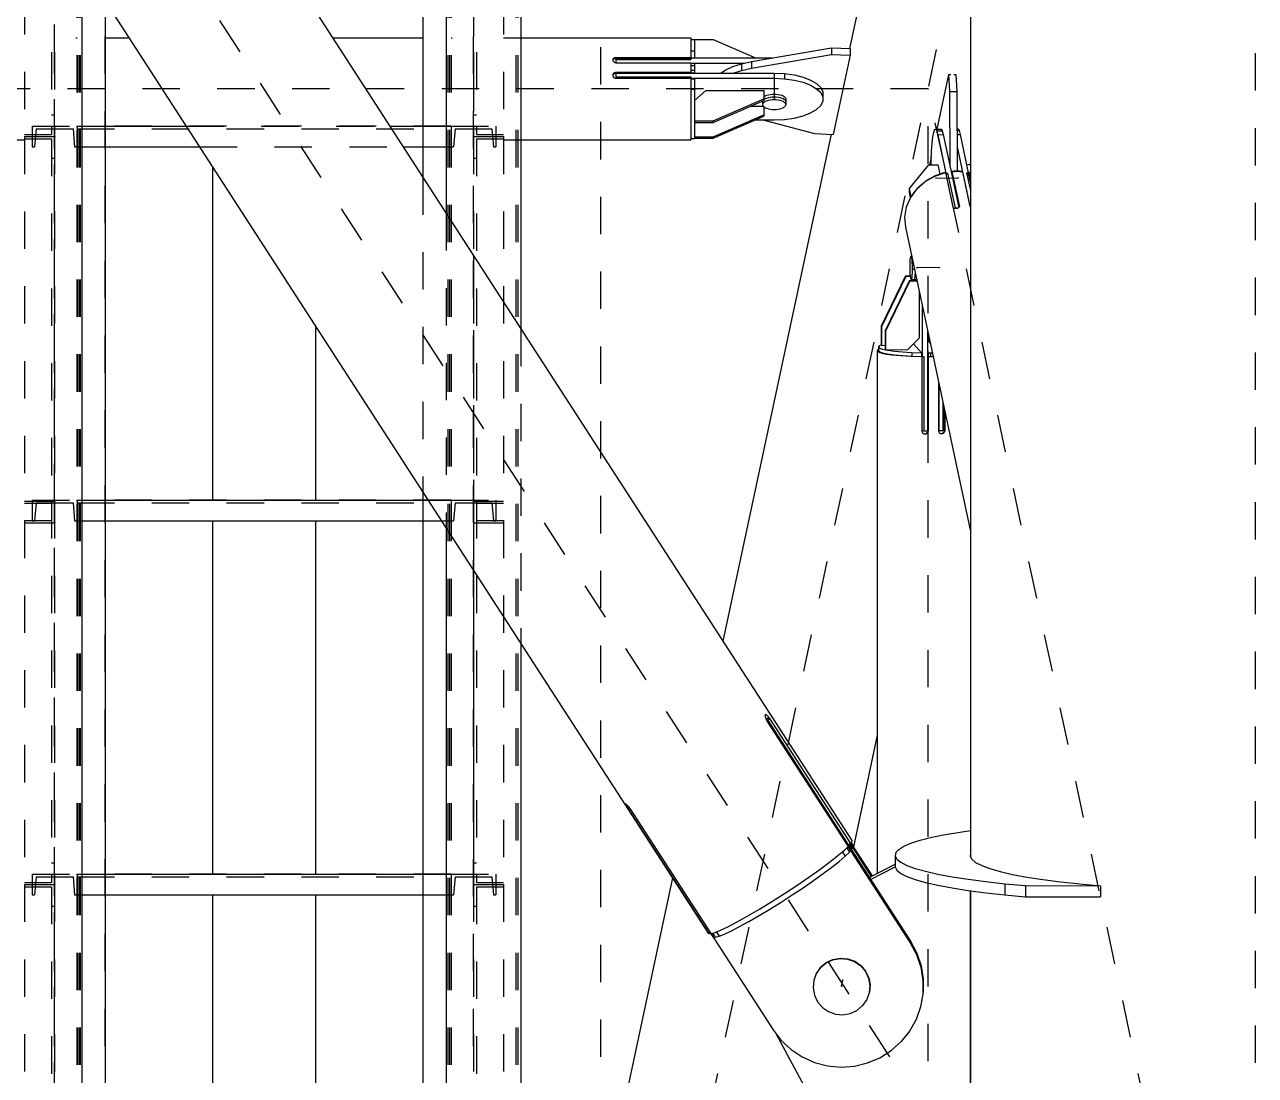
# Model space of a CAD drawing. Header units: millimetres. Extents: x 149919 to 150445, y 136651 to 136866.
# Drawn here: x 150372.823 to 150376.113, y 136719.038 to 136721.847 of the extents above; entities that cross this region are included whole.
import ezdxf

# ---------------------------------------------------------------- set-up
doc = ezdxf.new("R2010")
doc.units = ezdxf.units.MM
doc.header["$LTSCALE"] = 0.25
for name, pattern in [('CENTER', [50.8, 31.75, -6.35, 6.35, -6.35]), ('XKITLINE00', [0]), ('XKITLINE02', [4, 2, -2]), ('XKITLINE03', [6, 3, -1, 1, -1])]:
    doc.linetypes.add(name, pattern=pattern)

# ---------------------------------------------------------------- blocks, each defined once
blk = doc.blocks.new('çatıı')
at = {"color": 8, "linetype": 'CENTER'}
for p, q in [((23255, 6431.43), (23255, 8100.54)), ((23430, 6720.27), (22900, 7540.27)), ((23255, 6720.27), (23430, 7540.27)), ((23430, 5629.8), (23430, 7286.23)), ((23301.38, 7132.99), (23301.38, 7127.56)), ((23342.5, 7130.27), (22987.5, 7130.27)), ((23342.5, 6310.27), (23342.5, 7130.27)), ((23430, 6720.27), (23342.5, 7130.27)), ((23344.59, 7106.42), (23350.56, 7106.5)), ((23345.48, 7082.5), (23339.51, 7082.43)), ((23319.39, 6890.33), (23319.7, 6891.98))]:
    blk.add_line(p, q, dxfattribs=at)
at = {"color": 1, "linetype": 'XKITLINE03'}
for p, q in [((23109.01, 6234.33), (23109.01, 7919.31)), ((23122.51, 6234.33), (23122.51, 7919.31)), ((23214.99, 7919.31), (23214.99, 6234.33)), ((23220.98, 6234.33), (23220.99, 7919.31)), ((23109.01, 7117.52), (23109.01, 7214.26)), ((23220.99, 7214.26), (23220.99, 7117.52)), ((23214.99, 7120.27), (23115.01, 7120.27)), ((23115.01, 7120.27), (23115.01, 7120.27)), ((23214.99, 7120.27), (23214.99, 7120.27)), ((23109.01, 7020.07), (23109.01, 7117.52)), ((23220.99, 7117.52), (23220.99, 7020.07)), ((23214.99, 7020.27), (23115.01, 7020.27)), ((23115.01, 7020.27), (23115.01, 7020.27)), ((23214.99, 7020.27), (23214.99, 7020.27)), ((23109.01, 6917.52), (23109.01, 7014.26)), ((23220.99, 7014.26), (23220.99, 6917.52)), ((23214.99, 6920.27), (23115.01, 6920.27)), ((23115.01, 6920.27), (23115.01, 6920.27)), ((23214.99, 6920.27), (23214.99, 6920.27)), ((23109.01, 6820.07), (23109.01, 6917.52)), ((23220.99, 6917.52), (23220.99, 6820.07))]:
    blk.add_line(p, q, dxfattribs=at)
at = {"color": 116, "linetype": 'XKITLINE02', "true_color": 0x136734}
for p, q in [((23114.92, 7919.31), (23114.93, 6234.33)), ((23115.01, 7919.31), (23115.01, 6234.33)), ((23115.46, 7919.31), (23115.46, 6234.33)), ((23115.86, 7919.31), (23115.86, 6234.33)), ((23116.31, 7919.31), (23116.31, 6234.33)), ((23122.51, 7919.31), (23122.51, 6234.33)), ((23214.14, 7919.31), (23214.14, 6234.33)), ((23214.54, 7919.31), (23214.53, 6234.33)), ((23214.99, 7919.31), (23214.99, 6234.33)), ((23215.07, 7919.31), (23215.06, 6234.33)), ((23232.3, 7919.31), (23232.3, 6234.33)), ((23232.84, 7919.31), (23232.83, 6234.33)), ((23108.21, 7220.09), (23108.21, 7118.11)), ((23109.01, 7220.09), (23109.01, 7117.52)), ((23220.99, 7220.09), (23220.99, 7117.52)), ((23221.79, 7220.09), (23221.79, 7118.11)), ((23101.01, 7214.84), (23101.01, 7117.52)), ((23228.99, 7214.84), (23228.99, 7117.52)), ((23108.21, 7123.35), (23109.01, 7123.35)), ((23220.99, 7123.35), (23221.79, 7123.35)), ((23103.01, 7120.27), (23103.01, 7114.77)), ((23103.01, 7120.27), (23115.01, 7120.27)), ((23103.01, 7120.27), (23103.01, 7114.77)), ((23104.07, 7119.57), (23103.69, 7114.77)), ((23104.07, 7119.57), (23103.69, 7114.77)), ((23104.07, 7119.57), (23113.94, 7119.57)), ((23113.94, 7119.57), (23114.33, 7114.77)), ((23113.94, 7119.57), (23114.33, 7114.77)), ((23115.01, 7120.27), (23115.01, 7114.77)), ((23115.01, 7120.27), (23122.51, 7120.27)), ((23115.01, 7120.27), (23115.01, 7114.77)), ((23115.01, 7120.27), (23115.01, 7114.77)), ((23115.01, 7119.57), (23214.99, 7119.57)), ((23144.25, 7120.27), (23198.67, 7120.27)), ((23207.49, 7120.27), (23214.99, 7120.27)), ((23214.99, 7120.27), (23214.99, 7114.77)), ((23214.99, 7120.27), (23214.99, 7114.77)), ((23214.99, 7120.27), (23226.99, 7120.27)), ((23214.99, 7120.27), (23214.99, 7114.77)), ((23216.05, 7119.57), (23215.67, 7114.77)), ((23216.05, 7119.57), (23215.67, 7114.77)), ((23216.05, 7119.57), (23225.92, 7119.57)), ((23220.99, 7120.27), (23220.99, 7117.52)), ((23225.92, 7119.57), (23226.31, 7114.77)), ((23225.92, 7119.57), (23226.31, 7114.77)), ((23226.99, 7120.27), (23226.99, 7114.77)), ((23226.99, 7120.27), (23226.99, 7114.77)), ((23101.01, 7118.11), (23108.21, 7118.11)), ((23101.01, 7117.52), (23101.01, 7019.49)), ((23101.01, 7117.52), (23109.01, 7117.52)), ((23101.01, 7117.52), (23109.01, 7117.52)), ((23101.01, 7116.94), (23108.21, 7116.94)), ((23108.21, 7116.94), (23108.21, 7014.27)), ((23109.01, 7117.52), (23109.01, 7014.27)), ((23220.99, 7117.52), (23220.99, 7014.27)), ((23220.99, 7117.52), (23228.99, 7117.52)), ((23220.99, 7117.52), (23228.99, 7117.52)), ((23221.79, 7118.11), (23228.99, 7118.11)), ((23221.79, 7116.94), (23221.79, 7014.27)), ((23221.79, 7116.94), (23228.99, 7116.94)), ((23228.99, 7117.52), (23228.99, 7019.49)), ((23103.01, 7114.77), (23103.69, 7114.77)), ((23114.33, 7114.77), (23115.01, 7114.77)), ((23115.01, 7114.77), (23122.51, 7114.77)), ((23147.81, 7114.77), (23202.22, 7114.77)), ((23207.49, 7114.77), (23214.99, 7114.77)), ((23214.99, 7114.77), (23215.67, 7114.77)), ((23226.31, 7114.77), (23226.99, 7114.77)), ((23108.21, 7111.72), (23109.01, 7111.72)), ((23220.99, 7111.72), (23221.79, 7111.72)), ((23207.49, 7106.63), (23207.49, 7022.44)), ((23213.68, 7097.04), (23213.68, 7012.85)), ((23220.99, 7085.74), (23220.99, 7020.07)), ((23233.68, 7066.1), (23233.68, 6981.91)), ((23101.01, 7020.07), (23109.01, 7020.07)), ((23101.01, 7019.49), (23108.21, 7019.49)), ((23103.01, 7020.27), (23103.01, 7014.77)), ((23103.01, 7020.27), (23115.01, 7020.27)), ((23103.01, 7020.27), (23103.01, 7014.77)), ((23104.07, 7019.57), (23103.69, 7014.77)), ((23104.07, 7019.57), (23103.69, 7014.77)), ((23104.07, 7019.57), (23113.94, 7019.57)), ((23108.21, 7020.09), (23108.21, 6918.11)), ((23108.21, 7020.09), (23109.01, 7020.09)), ((23109.01, 7020.09), (23109.01, 6917.52)), ((23113.94, 7019.57), (23114.33, 7014.77)), ((23113.94, 7019.57), (23114.33, 7014.77)), ((23115.01, 7020.27), (23115.01, 7014.77)), ((23115.01, 7020.27), (23122.51, 7020.27)), ((23115.01, 7020.27), (23115.01, 7014.77)), ((23115.01, 7020.27), (23115.01, 7014.77)), ((23115.01, 7019.57), (23214.99, 7019.57)), ((23207.49, 7020.27), (23214.99, 7020.27)), ((23214.99, 7020.27), (23214.99, 7014.77)), ((23214.99, 7020.27), (23214.99, 7014.77)), ((23214.99, 7020.27), (23226.99, 7020.27)), ((23214.99, 7020.27), (23214.99, 7014.77)), ((23216.05, 7019.57), (23215.67, 7014.77)), ((23216.05, 7019.57), (23215.67, 7014.77)), ((23216.05, 7019.57), (23225.92, 7019.57)), ((23220.99, 7020.09), (23220.99, 6917.52)), ((23220.99, 7020.09), (23221.79, 7020.09)), ((23220.99, 7020.07), (23228.99, 7020.07)), ((23221.79, 7020.09), (23221.79, 6918.11)), ((23221.79, 7019.49), (23228.99, 7019.49)), ((23225.92, 7019.57), (23226.31, 7014.77)), ((23225.92, 7019.57), (23226.31, 7014.77)), ((23226.99, 7020.27), (23226.99, 7014.77)), ((23226.99, 7020.27), (23226.99, 7014.77)), ((23101.01, 7014.84), (23101.01, 6917.52)), ((23101.01, 7014.84), (23108.21, 7014.84)), ((23101.01, 7014.26), (23109.01, 7014.26)), ((23103.01, 7014.77), (23103.69, 7014.77)), ((23108.21, 7014.27), (23109.01, 7014.27)), ((23114.33, 7014.77), (23115.01, 7014.77)), ((23115.01, 7014.77), (23122.51, 7014.77)), ((23207.49, 7014.77), (23214.99, 7014.77)), ((23214.99, 7014.77), (23215.67, 7014.77)), ((23220.99, 7014.27), (23221.79, 7014.27)), ((23220.99, 7014.26), (23228.99, 7014.26)), ((23221.79, 7014.84), (23228.99, 7014.84)), ((23226.31, 7014.77), (23226.99, 7014.77)), ((23228.99, 7014.84), (23228.99, 6917.52)), ((23220.99, 7007.22), (23220.99, 6917.52)), ((23108.21, 6923.35), (23109.01, 6923.35)), ((23220.99, 6923.35), (23221.79, 6923.35)), ((23103.01, 6920.27), (23103.01, 6914.77)), ((23103.01, 6920.27), (23115.01, 6920.27)), ((23103.01, 6920.27), (23103.01, 6914.77)), ((23104.07, 6919.57), (23103.69, 6914.77)), ((23104.07, 6919.57), (23103.69, 6914.77)), ((23104.07, 6919.57), (23113.94, 6919.57)), ((23113.94, 6919.57), (23114.33, 6914.77)), ((23113.94, 6919.57), (23114.33, 6914.77)), ((23115.01, 6920.27), (23115.01, 6914.77)), ((23115.01, 6920.27), (23122.51, 6920.27)), ((23115.01, 6920.27), (23115.01, 6914.77)), ((23115.01, 6920.27), (23115.01, 6914.77)), ((23115.01, 6919.57), (23214.99, 6919.57)), ((23207.49, 6920.27), (23214.99, 6920.27)), ((23214.99, 6920.27), (23214.99, 6914.77)), ((23214.99, 6920.27), (23214.99, 6914.77)), ((23214.99, 6920.27), (23226.99, 6920.27)), ((23214.99, 6920.27), (23214.99, 6914.77)), ((23216.05, 6919.57), (23215.67, 6914.77)), ((23216.05, 6919.57), (23215.67, 6914.77)), ((23216.05, 6919.57), (23225.92, 6919.57)), ((23225.92, 6919.57), (23226.31, 6914.77)), ((23225.92, 6919.57), (23226.31, 6914.77)), ((23226.99, 6920.27), (23226.99, 6914.77)), ((23226.99, 6920.27), (23226.99, 6914.77)), ((23101.01, 6918.11), (23108.21, 6918.11)), ((23101.01, 6917.52), (23109.01, 6917.52)), ((23101.01, 6917.52), (23101.01, 6819.49)), ((23101.01, 6917.52), (23109.01, 6917.52)), ((23101.01, 6916.94), (23108.21, 6916.94)), ((23108.21, 6916.94), (23108.21, 6814.27)), ((23109.01, 6917.52), (23109.01, 6814.27)), ((23220.99, 6917.52), (23228.99, 6917.52)), ((23220.99, 6917.52), (23220.99, 6814.27)), ((23220.99, 6917.52), (23228.99, 6917.52)), ((23221.79, 6918.11), (23228.99, 6918.11)), ((23221.79, 6916.94), (23221.79, 6814.27)), ((23221.79, 6916.94), (23228.99, 6916.94)), ((23228.99, 6917.52), (23228.99, 6819.49)), ((23103.01, 6914.77), (23103.69, 6914.77)), ((23114.33, 6914.77), (23115.01, 6914.77)), ((23115.01, 6914.77), (23122.51, 6914.77)), ((23207.49, 6914.77), (23214.99, 6914.77)), ((23214.99, 6914.77), (23215.67, 6914.77)), ((23226.31, 6914.77), (23226.99, 6914.77)), ((23108.21, 6911.72), (23109.01, 6911.72)), ((23220.99, 6911.72), (23221.79, 6911.72))]:
    blk.add_line(p, q, dxfattribs=at)
at = {"color": 8, "linetype": 'XKITLINE00'}
for p, q in [((23046.07, 7356.37), (23322.09, 6929.32)), ((23007.69, 7331.55), (23283.71, 6904.5)), ((23353.8, 7286.23), (23353.8, 6925.02)), ((23328.06, 7171.83), (23321.5, 7141.08)), ((23114.72, 7143.92), (23115.01, 7143.92)), ((23122.51, 7143.92), (23128.97, 7143.92)), ((23183.38, 7143.92), (23207.49, 7143.92)), ((23214.99, 7143.92), (23215.27, 7143.92)), ((23228.99, 7143.92), (23279.08, 7143.92)), ((23279.08, 7143.92), (23279.08, 7138.55)), ((23279.08, 7143.49), (23280.08, 7143.49)), ((23280.08, 7143.49), (23280.08, 7141.99)), ((23280.08, 7143.47), (23285.08, 7143.47)), ((23285.08, 7143.47), (23296.37, 7138.55)), ((23279.08, 7140.49), (23280.08, 7140.49)), ((23280.08, 7141.99), (23280.08, 7138.55)), ((23295.28, 7137.6), (23316.68, 7141.26)), ((23295.28, 7135.79), (23316.68, 7139.45)), ((23316.68, 7141.26), (23321.66, 7141.07)), ((23316.68, 7141.26), (23316.68, 7139.45)), ((23316.68, 7139.45), (23321.66, 7139.26)), ((23321.66, 7139.26), (23317.15, 7118.12)), ((23321.66, 7141.07), (23321.66, 7139.26)), ((23258.27, 7138.22), (23258.23, 7138)), ((23258.23, 7138), (23258.27, 7137.77)), ((23258.27, 7137.97), (23258.25, 7137.87)), ((23258.39, 7138.43), (23258.27, 7138.22)), ((23258.39, 7138.17), (23258.27, 7137.97)), ((23258.27, 7137.77), (23258.39, 7137.57)), ((23258.39, 7138.43), (23258.58, 7138.59)), ((23258.39, 7138.17), (23258.54, 7138.3)), ((23258.39, 7137.57), (23258.58, 7137.41)), ((23258.54, 7138.3), (23258.58, 7138.33)), ((23258.58, 7138.59), (23258.81, 7138.67)), ((23258.58, 7138.33), (23258.81, 7138.42)), ((23258.58, 7137.41), (23258.81, 7137.31)), ((23258.81, 7138.67), (23259.08, 7138.72)), ((23258.81, 7138.42), (23259.08, 7138.45)), ((23258.81, 7137.31), (23259.08, 7137.27)), ((23259.08, 7138.72), (23279.08, 7138.72)), ((23259.08, 7138.72), (23259.08, 7138.45)), ((23259.08, 7138.45), (23279.08, 7138.45)), ((23259.08, 7138.44), (23279.08, 7138.44)), ((23259.08, 7138.44), (23259.08, 7137.27)), ((23259.08, 7138.14), (23279.08, 7138.14)), ((23259.08, 7137.27), (23279.08, 7137.27)), ((23279.08, 7138.55), (23300.86, 7138.55)), ((23279.08, 7138.55), (23279.08, 7138.14)), ((23279.08, 7137.27), (23279.08, 7136.07)), ((23279.08, 7137.19), (23293.43, 7137.19)), ((23279.08, 7137.14), (23280.08, 7137.14)), ((23279.08, 7136.53), (23280.08, 7136.53)), ((23279.08, 7136.07), (23279.08, 7134.48)), ((23280.08, 7137.14), (23280.08, 7135.9)), ((23280.08, 7135.9), (23280.08, 7134.48)), ((23288.29, 7135.3), (23290.27, 7136.25)), ((23290.27, 7136.25), (23292.63, 7137.02)), ((23292.63, 7137.02), (23295.28, 7137.6)), ((23292.63, 7137.02), (23292.63, 7135.21)), ((23292.63, 7135.21), (23295.28, 7135.79)), ((23295.28, 7137.6), (23295.28, 7135.79)), ((23258.27, 7134.17), (23258.23, 7133.92)), ((23258.23, 7133.92), (23258.27, 7133.67)), ((23258.27, 7133.92), (23258.25, 7133.8)), ((23258.39, 7134.4), (23258.27, 7134.17)), ((23258.39, 7134.15), (23258.27, 7133.92)), ((23258.27, 7133.67), (23258.39, 7133.45)), ((23258.39, 7134.4), (23258.58, 7134.58)), ((23258.39, 7134.15), (23258.58, 7134.32)), ((23258.39, 7133.45), (23258.58, 7133.27)), ((23258.58, 7134.58), (23258.81, 7134.69)), ((23258.58, 7134.32), (23258.81, 7134.44)), ((23258.58, 7133.27), (23258.81, 7133.17)), ((23258.81, 7134.69), (23259.08, 7134.73)), ((23258.81, 7134.69), (23258.81, 7134.44)), ((23258.81, 7134.44), (23259.06, 7134.48)), ((23258.81, 7133.17), (23259.08, 7133.11)), ((23259.08, 7134.73), (23259.08, 7134.48)), ((23259.08, 7134.73), (23279.08, 7134.73)), ((23259.08, 7134.48), (23301.38, 7134.48)), ((23259.08, 7134.48), (23259.08, 7133.11)), ((23259.08, 7134.48), (23259.08, 7134.48)), ((23259.08, 7133.53), (23279.08, 7133.53)), ((23259.08, 7133.11), (23279.08, 7133.11)), ((23279.08, 7135.26), (23280.08, 7135.26)), ((23279.08, 7134.6), (23280.08, 7134.6)), ((23279.08, 7134.6), (23279.08, 7134.48)), ((23279.08, 7133.53), (23279.08, 7133.12)), ((23279.08, 7133.12), (23301.38, 7133.12)), ((23279.08, 7133.11), (23279.08, 7116.63)), ((23279.08, 7132.94), (23280.08, 7132.94)), ((23280.08, 7132.94), (23280.08, 7127.53)), ((23287.1, 7134.48), (23288.29, 7135.3)), ((23290.4, 7134.48), (23292.63, 7135.21)), ((23301.38, 7134.48), (23304.1, 7134.36)), ((23301.38, 7134.48), (23301.38, 7133.12)), ((23301.38, 7133.12), (23304.1, 7133)), ((23304.1, 7134.36), (23306.71, 7134)), ((23304.1, 7134.36), (23304.1, 7133)), ((23304.1, 7133), (23306.71, 7132.64)), ((23306.71, 7134), (23309.08, 7133.42)), ((23306.71, 7132.64), (23309.08, 7132.06)), ((23309.08, 7133.42), (23311.11, 7132.64)), ((23311.11, 7132.64), (23312.72, 7131.7)), ((23347.96, 7134.09), (23344.87, 7119.5)), ((23347.96, 7134.09), (23348.6, 7134.1)), ((23347.96, 7134.09), (23348.24, 7129.56)), ((23349.41, 7134.11), (23349.95, 7134.12)), ((23349.95, 7134.12), (23350.23, 7129.59)), ((23279.08, 7130.23), (23280.08, 7130.23)), ((23280.08, 7127.18), (23283.08, 7129.89)), ((23283.08, 7129.89), (23298.58, 7129.89)), ((23298.58, 7129.89), (23298.58, 7127.2)), ((23309.08, 7132.06), (23311.11, 7131.28)), ((23311.11, 7131.28), (23312.72, 7130.34)), ((23312.72, 7131.7), (23313.84, 7130.63)), ((23312.72, 7130.34), (23313.84, 7129.28)), ((23313.84, 7130.63), (23314.41, 7129.5)), ((23313.84, 7129.28), (23314.41, 7128.14)), ((23314.41, 7129.5), (23314.41, 7126.98)), ((23348.24, 7129.56), (23350.23, 7129.59)), ((23348.24, 7129.56), (23348.29, 7110.02)), ((23350.23, 7129.59), (23350.28, 7108.36)), ((23280.08, 7127.53), (23280.08, 7121.76)), ((23285.08, 7121.74), (23298.58, 7127.63)), ((23285.08, 7121.32), (23298.58, 7127.2)), ((23298.28, 7127.07), (23298.28, 7126.83)), ((23298.32, 7127.06), (23298.28, 7126.83)), ((23298.32, 7127.06), (23298.28, 7126.83)), ((23298.28, 7126.83), (23298.28, 7126.11)), ((23298.32, 7126.34), (23298.28, 7126.11)), ((23298.28, 7126.11), (23298.32, 7125.88)), ((23298.35, 7127.11), (23298.32, 7127.06)), ((23298.35, 7127.11), (23298.32, 7127.06)), ((23298.46, 7126.56), (23298.32, 7126.34)), ((23298.46, 7126.56), (23298.69, 7126.77)), ((23298.58, 7128.11), (23298.69, 7128.22)), ((23298.58, 7127.39), (23298.69, 7127.49)), ((23298.58, 7127.39), (23298.69, 7127.49)), ((23298.69, 7128.22), (23299, 7128.4)), ((23298.69, 7127.49), (23299, 7127.68)), ((23298.69, 7127.49), (23299, 7127.68)), ((23298.69, 7126.77), (23299, 7126.96)), ((23299, 7128.4), (23299.39, 7128.57)), ((23299, 7127.68), (23299.39, 7127.84)), ((23299, 7127.68), (23299.39, 7127.84)), ((23299, 7126.96), (23299.39, 7127.12)), ((23299.39, 7128.57), (23299.83, 7128.7)), ((23299.39, 7127.84), (23299.83, 7127.97)), ((23299.39, 7127.84), (23299.83, 7127.97)), ((23299.39, 7127.12), (23299.83, 7127.25)), ((23299.83, 7128.7), (23300.32, 7128.79)), ((23299.83, 7127.97), (23300.32, 7128.07)), ((23299.83, 7127.97), (23300.32, 7128.07)), ((23299.83, 7127.25), (23300.32, 7127.35)), ((23300.32, 7128.79), (23300.84, 7128.85)), ((23300.32, 7128.07), (23300.84, 7128.13)), ((23300.32, 7128.07), (23300.84, 7128.13)), ((23300.32, 7127.35), (23300.84, 7127.41)), ((23300.84, 7128.85), (23301.38, 7128.87)), ((23300.84, 7128.13), (23301.38, 7128.15)), ((23300.84, 7128.13), (23301.38, 7128.15)), ((23300.84, 7127.41), (23301.38, 7127.43)), ((23301.38, 7128.87), (23301.92, 7128.85)), ((23301.38, 7128.87), (23301.38, 7128.15)), ((23301.38, 7128.15), (23301.92, 7128.13)), ((23301.38, 7128.15), (23301.38, 7127.43)), ((23301.38, 7128.15), (23301.92, 7128.13)), ((23301.38, 7127.43), (23301.92, 7127.41)), ((23301.92, 7128.85), (23302.44, 7128.79)), ((23301.92, 7128.13), (23302.44, 7128.07)), ((23301.92, 7128.13), (23302.44, 7128.07)), ((23301.92, 7127.41), (23302.44, 7127.35)), ((23302.44, 7128.79), (23302.93, 7128.7)), ((23302.44, 7128.07), (23302.93, 7127.97)), ((23302.44, 7128.07), (23302.93, 7127.97)), ((23302.44, 7127.35), (23302.93, 7127.25)), ((23302.93, 7128.7), (23303.37, 7128.57)), ((23302.93, 7127.97), (23303.37, 7127.84)), ((23302.93, 7127.97), (23303.37, 7127.84)), ((23302.93, 7127.25), (23303.37, 7127.12)), ((23303.37, 7128.57), (23303.75, 7128.4)), ((23303.37, 7127.84), (23303.75, 7127.68)), ((23303.37, 7127.84), (23303.75, 7127.68)), ((23303.37, 7127.12), (23303.75, 7126.96)), ((23303.75, 7128.4), (23304.06, 7128.22)), ((23303.75, 7127.68), (23304.06, 7127.49)), ((23303.75, 7127.68), (23304.06, 7127.49)), ((23303.75, 7126.96), (23304.06, 7126.77)), ((23304.06, 7128.22), (23304.29, 7128.01)), ((23304.06, 7127.49), (23304.29, 7127.28)), ((23304.06, 7127.49), (23304.29, 7127.28)), ((23304.06, 7126.77), (23304.29, 7126.56)), ((23304.29, 7128.01), (23304.43, 7127.79)), ((23304.29, 7127.28), (23304.43, 7127.06)), ((23304.29, 7127.28), (23304.43, 7127.06)), ((23304.29, 7126.56), (23304.43, 7126.34)), ((23304.43, 7127.79), (23304.48, 7127.56)), ((23304.43, 7127.06), (23304.48, 7126.83)), ((23304.43, 7127.06), (23304.48, 7126.83)), ((23304.43, 7126.34), (23304.48, 7126.11)), ((23304.48, 7126.11), (23304.43, 7125.88)), ((23304.48, 7127.56), (23304.48, 7126.83)), ((23304.48, 7126.83), (23304.48, 7126.11)), ((23314.41, 7126.98), (23313.84, 7125.84)), ((23285.08, 7117.5), (23298.58, 7123.38)), ((23285.08, 7117.07), (23298.58, 7122.96)), ((23295.01, 7125.65), (23298.48, 7125.65)), ((23298.32, 7125.88), (23298.46, 7125.66)), ((23298.46, 7125.66), (23298.69, 7125.45)), ((23298.58, 7125.56), (23298.58, 7122.96)), ((23298.69, 7125.45), (23299, 7125.26)), ((23299, 7125.26), (23299.39, 7125.1)), ((23299.39, 7125.1), (23299.83, 7124.97)), ((23299.83, 7124.97), (23300.32, 7124.87)), ((23300.32, 7124.87), (23300.84, 7124.81)), ((23300.84, 7124.81), (23301.38, 7124.79)), ((23301.38, 7124.79), (23301.92, 7124.81)), ((23301.92, 7124.81), (23302.44, 7124.87)), ((23302.44, 7124.87), (23302.93, 7124.97)), ((23302.93, 7124.97), (23303.37, 7125.1)), ((23303.37, 7125.1), (23303.75, 7125.26)), ((23303.75, 7125.26), (23304.06, 7125.45)), ((23304.06, 7125.45), (23304.29, 7125.66)), ((23304.43, 7125.88), (23304.29, 7125.66)), ((23306.71, 7122.48), (23309.08, 7123.06)), ((23309.08, 7123.06), (23311.11, 7123.84)), ((23311.11, 7123.84), (23312.72, 7124.78)), ((23312.72, 7124.78), (23313.84, 7125.84)), ((23280.08, 7121.76), (23280.08, 7121.74)), ((23280.08, 7121.74), (23285.08, 7121.74)), ((23280.08, 7121.74), (23280.08, 7121.72)), ((23280.08, 7121.72), (23280.08, 7117.14)), ((23280.08, 7121.32), (23285.08, 7121.32)), ((23285.08, 7121.74), (23285.08, 7121.32)), ((23296.37, 7122), (23301.38, 7122)), ((23298.37, 7122), (23312.17, 7118.31)), ((23301.38, 7122), (23304.1, 7122.12)), ((23304.1, 7122.12), (23306.71, 7122.48)), ((23344.23, 7119.38), (23343.96, 7118.69)), ((23344.23, 7119.38), (23344.52, 7119.49)), ((23344.52, 7119.49), (23346.01, 7119.51)), ((23344.52, 7119.49), (23344.8, 7119.04)), ((23346.01, 7119.51), (23346.3, 7119.06)), ((23350.25, 7119.57), (23350.48, 7119.57)), ((23350.48, 7119.57), (23350.77, 7119.12)), ((23050.91, 7116.63), (23101.01, 7116.63)), ((23228.99, 7116.63), (23279.08, 7116.63)), ((23279.08, 7117.06), (23280.08, 7117.06)), ((23280.08, 7117.5), (23285.08, 7117.5)), ((23280.08, 7117.14), (23280.08, 7117.09)), ((23280.08, 7117.09), (23280.08, 7117.07)), ((23280.08, 7117.07), (23285.08, 7117.07)), ((23285.08, 7117.5), (23285.08, 7117.07)), ((23316.6, 7118.14), (23287.67, 6982.57)), ((23312.17, 7118.31), (23317.15, 7118.12)), ((23343.72, 7117.47), (23343.52, 7115.77)), ((23343.96, 7118.69), (23343.72, 7117.47)), ((23344.8, 7119.04), (23346.3, 7119.06)), ((23344.8, 7119.04), (23345.08, 7118.04)), ((23345.08, 7118.04), (23346.57, 7118.06)), ((23345.08, 7118.04), (23347.28, 7107.73)), ((23346.3, 7119.06), (23346.57, 7118.06)), ((23346.57, 7118.06), (23350.73, 7098.59)), ((23350.25, 7119.11), (23350.77, 7119.12)), ((23350.26, 7118.1), (23351.05, 7118.11)), ((23350.77, 7119.12), (23351.05, 7118.11)), ((23351.05, 7118.11), (23353.25, 7107.81)), ((23343.36, 7113.66), (23343.26, 7111.23)), ((23343.52, 7115.77), (23343.36, 7113.66)), ((23350.27, 7114.78), (23353.66, 7098.86)), ((23151.2, 7109.53), (23151.2, 7020.27)), ((23342.59, 7109.97), (23337.46, 7103.65)), ((23342.59, 7109.97), (23345.08, 7110)), ((23343.29, 7112.06), (23342.85, 7109.98)), ((23343.26, 7111.23), (23343.24, 7109.98)), ((23345.08, 7110), (23345.61, 7107.52)), ((23352.76, 7110.1), (23353.53, 7110.11)), ((23353.53, 7110.11), (23353.8, 7109.9)), ((23341.71, 7105.51), (23344.35, 7106.98)), ((23342.13, 7105.89), (23344.5, 7107.16)), ((23344.35, 7106.98), (23347.19, 7107.89)), ((23344.5, 7107.16), (23347.08, 7108)), ((23344.5, 7107.16), (23344.52, 7107.04)), ((23347.08, 7108), (23347.1, 7107.87)), ((23347.19, 7107.89), (23349.16, 7098.65)), ((23347.27, 7107.5), (23347.73, 7107.74)), ((23347.28, 7107.73), (23347.27, 7107.5)), ((23347.28, 7107.73), (23347.73, 7107.74)), ((23347.73, 7107.74), (23349.7, 7098.49)), ((23348.78, 7108.28), (23348.76, 7107.82)), ((23348.78, 7108.28), (23349.47, 7108.34)), ((23348.78, 7108.28), (23348.88, 7107.82)), ((23348.88, 7107.82), (23348.86, 7107.36)), ((23348.89, 7108.1), (23348.87, 7107.57)), ((23348.87, 7107.57), (23350.77, 7098.64)), ((23348.89, 7108.1), (23350.29, 7108.26)), ((23348.89, 7108.1), (23350.86, 7098.85)), ((23349.47, 7108.34), (23350.17, 7108.36)), ((23349.47, 7108.34), (23349.51, 7108.17)), ((23350.17, 7108.36), (23350.87, 7108.36)), ((23350.29, 7108.26), (23351.67, 7108.13)), ((23350.87, 7108.36), (23351.56, 7108.31)), ((23350.87, 7108.36), (23350.9, 7108.2)), ((23351.56, 7108.31), (23351.6, 7108.14)), ((23351.67, 7108.13), (23353.65, 7098.89)), ((23352.8, 7107.8), (23353.25, 7107.81)), ((23352.8, 7107.8), (23353.8, 7103.13)), ((23352.8, 7107.8), (23353.24, 7107.57)), ((23353.24, 7108.07), (23353.23, 7107.88)), ((23353.24, 7108.07), (23353.8, 7107.91)), ((23353.24, 7108.07), (23353.34, 7107.61)), ((23353.25, 7107.81), (23353.24, 7107.57)), ((23353.24, 7107.57), (23353.8, 7104.97)), ((23353.34, 7107.61), (23353.32, 7107.19)), ((23353.36, 7107.97), (23353.33, 7107.41)), ((23353.33, 7107.41), (23353.8, 7105.24)), ((23353.36, 7107.97), (23353.8, 7105.91)), ((23353.36, 7107.97), (23353.8, 7107.84)), ((23337.46, 7103.65), (23337.42, 7102.76)), ((23337.46, 7103.65), (23337.92, 7101.46)), ((23339.48, 7103.56), (23337.77, 7101.25)), ((23338.99, 7102.89), (23338.44, 7102.24)), ((23339.48, 7103.56), (23341.71, 7105.51)), ((23340.09, 7104.22), (23339.69, 7103.75)), ((23340.09, 7104.22), (23342.13, 7105.89)), ((23337.77, 7101.25), (23336.66, 7098.68)), ((23337.42, 7102.76), (23337.75, 7101.21)), ((23338.44, 7102.24), (23338.3, 7101.97)), ((23336.66, 7098.68), (23336.2, 7095.98)), ((23349.16, 7098.65), (23349.25, 7098.55)), ((23349.25, 7098.55), (23349.37, 7098.45)), ((23349.37, 7098.45), (23349.58, 7098.38)), ((23349.53, 7098.4), (23349.7, 7098.49)), ((23349.58, 7098.38), (23349.83, 7098.36)), ((23349.7, 7098.49), (23350.59, 7098.5)), ((23349.83, 7098.36), (23350.1, 7098.37)), ((23350.1, 7098.37), (23350.35, 7098.41)), ((23350.35, 7098.41), (23350.58, 7098.5)), ((23350.58, 7098.5), (23350.75, 7098.61)), ((23350.85, 7098.73), (23350.75, 7098.61)), ((23350.86, 7098.85), (23350.85, 7098.73)), ((23353.65, 7098.89), (23353.71, 7098.76)), ((23353.71, 7098.76), (23353.8, 7098.69)), ((23336.2, 7095.98), (23336.43, 7093.29)), ((23336.43, 7093.29), (23353.8, 7011.93)), ((23337.6, 7083.3), (23337.59, 7082.78)), ((23337.61, 7083.81), (23337.6, 7083.3)), ((23337.64, 7084.26), (23337.61, 7083.81)), ((23337.67, 7084.67), (23337.64, 7084.26)), ((23337.71, 7085), (23337.67, 7084.67)), ((23337.76, 7085.26), (23337.71, 7085)), ((23337.81, 7085.42), (23337.76, 7085.26)), ((23337.86, 7085.5), (23337.81, 7085.42)), ((23337.86, 7085.5), (23337.92, 7085.48)), ((23337.86, 7085.5), (23338.09, 7085.5)), ((23337.92, 7085.48), (23338.1, 7085.49)), ((23337.92, 7085.48), (23337.98, 7085.37)), ((23337.98, 7085.37), (23338.03, 7085.17)), ((23338.03, 7085.17), (23338.08, 7084.89)), ((23338.08, 7084.89), (23338.13, 7084.53)), ((23338.13, 7084.53), (23338.17, 7084.1)), ((23338.17, 7084.1), (23338.2, 7083.63)), ((23338.2, 7083.63), (23338.23, 7083.11)), ((23336.45, 7080.27), (23329.98, 7066.79)), ((23336.55, 7080.15), (23330.09, 7066.67)), ((23336.45, 7080.27), (23337.71, 7080.29)), ((23336.45, 7080.27), (23336.55, 7080.15)), ((23336.55, 7080.15), (23337.73, 7080.17)), ((23337.59, 7082.78), (23337.6, 7082.24)), ((23337.6, 7082.24), (23337.61, 7081.7)), ((23337.61, 7081.7), (23337.64, 7081.19)), ((23337.64, 7081.19), (23337.67, 7080.71)), ((23337.67, 7080.71), (23337.71, 7080.29)), ((23337.71, 7080.29), (23337.76, 7079.93)), ((23337.76, 7079.93), (23337.81, 7079.64)), ((23338.17, 7080.15), (23338.13, 7079.81)), ((23338.2, 7080.55), (23338.17, 7080.15)), ((23338.23, 7081.01), (23338.2, 7080.55)), ((23338.23, 7083.11), (23338.24, 7082.58)), ((23338.24, 7081.51), (23338.23, 7081.01)), ((23338.24, 7082.58), (23338.25, 7082.04)), ((23338.25, 7082.04), (23338.24, 7081.51)), ((23338.25, 7082.04), (23338.83, 7082.04)), ((23338.97, 7080.16), (23338.93, 7079.82)), ((23338.97, 7080.16), (23338.93, 7079.82)), ((23339, 7080.56), (23338.97, 7080.16)), ((23339, 7080.56), (23338.97, 7080.16)), ((23339.02, 7081.02), (23339, 7080.56)), ((23339.02, 7081.02), (23339, 7080.56)), ((23339.03, 7081.13), (23339.02, 7081.02)), ((23339.03, 7081.13), (23339.02, 7081.02)), ((23337.5, 7079.08), (23331.04, 7065.59)), ((23337.61, 7078.96), (23331.14, 7065.47)), ((23337.5, 7079.08), (23339.46, 7079.1)), ((23337.5, 7079.08), (23337.61, 7078.96)), ((23337.61, 7078.96), (23339.48, 7078.98)), ((23337.81, 7079.64), (23337.86, 7079.44)), ((23337.86, 7079.44), (23337.92, 7079.33)), ((23337.92, 7079.33), (23337.98, 7079.31)), ((23338.03, 7079.39), (23337.98, 7079.31)), ((23337.98, 7079.31), (23338.77, 7079.32)), ((23338.08, 7079.56), (23338.03, 7079.39)), ((23338.13, 7079.81), (23338.08, 7079.56)), ((23338.83, 7079.4), (23338.77, 7079.32)), ((23338.83, 7079.4), (23338.77, 7079.32)), ((23338.77, 7079.32), (23339.41, 7079.33)), ((23338.88, 7079.57), (23338.83, 7079.4)), ((23338.88, 7079.57), (23338.83, 7079.4)), ((23338.93, 7079.82), (23338.88, 7079.57)), ((23338.93, 7079.82), (23338.88, 7079.57)), ((23339.04, 7079.32), (23339.04, 7079.1)), ((23340.09, 7076.14), (23340.09, 7063.6)), ((23340.89, 7072.38), (23340.89, 7058.73)), ((23178.8, 7066.83), (23178.8, 7020.27)), ((23329.98, 7066.79), (23329.98, 7061.82)), ((23329.98, 7066.79), (23330.09, 7066.67)), ((23330.09, 7066.67), (23330.09, 7061.7)), ((23331.04, 7065.59), (23331.04, 7060.63)), ((23331.04, 7065.59), (23331.14, 7065.47)), ((23331.14, 7065.47), (23331.14, 7060.51)), ((23340.09, 7063.6), (23337.11, 7060.59)), ((23342.38, 7065.39), (23342.38, 7038.89)), ((23342.61, 7064.36), (23342.61, 7062.78)), ((23328.94, 7060.52), (23328.92, 7060.15)), ((23328.92, 7060.15), (23329.58, 7059.79)), ((23328.92, 7060.15), (23328.92, 6920.52)), ((23328.94, 7060.52), (23329.25, 7060.67)), ((23329.52, 7061.64), (23329.25, 7061.31)), ((23329.25, 7061.31), (23329.53, 7060.99)), ((23329.25, 7061.31), (23329.25, 7060.32)), ((23329.25, 7060.32), (23329.53, 7060)), ((23329.52, 7061.64), (23329.99, 7061.82)), ((23329.53, 7060.99), (23330.36, 7060.68)), ((23329.98, 7061.82), (23330.09, 7061.7)), ((23330.09, 7061.7), (23331.04, 7061.71)), ((23330.36, 7060.68), (23331.14, 7060.52)), ((23331.04, 7060.63), (23331.14, 7060.51)), ((23331.14, 7060.51), (23337.11, 7060.59)), ((23331.16, 7060.51), (23331.7, 7060.4)), ((23331.7, 7060.4), (23333.5, 7060.15)), ((23333.5, 7060.15), (23335.67, 7059.96)), ((23338.65, 7062.14), (23340.77, 7059.74)), ((23342.38, 7062.9), (23342.5, 7062.9)), ((23342.5, 7062.9), (23343.05, 7062.28)), ((23329.53, 7060), (23330.36, 7059.69)), ((23329.58, 7059.79), (23330.89, 7059.46)), ((23330.36, 7059.69), (23331.7, 7059.4)), ((23330.89, 7059.46), (23332.78, 7059.18)), ((23331.7, 7059.4), (23333.5, 7059.16)), ((23332.78, 7059.18), (23335.16, 7058.95)), ((23333.5, 7059.16), (23335.67, 7058.96)), ((23335.16, 7058.95), (23337.9, 7058.79)), ((23335.67, 7059.96), (23338.13, 7059.82)), ((23335.67, 7058.96), (23338.13, 7058.83)), ((23337.9, 7058.79), (23340.81, 7058.7)), ((23338.13, 7059.82), (23340.77, 7059.74)), ((23338.13, 7059.82), (23338.13, 7058.83)), ((23338.13, 7058.83), (23340.77, 7058.75)), ((23340.77, 7059.74), (23340.77, 7058.75)), ((23340.77, 7058.75), (23340.81, 7058.7)), ((23340.81, 7058.7), (23340.81, 7038.85)), ((23340.87, 7058.76), (23340.87, 7038.9)), ((23340.87, 7058.76), (23340.89, 7058.73)), ((23340.89, 7058.73), (23341.34, 7058.73)), ((23341.34, 7058.73), (23341.34, 7038.88)), ((23342.38, 7059.85), (23342.49, 7059.73)), ((23342.38, 7058.86), (23342.49, 7058.74)), ((23342.46, 7058.77), (23342.46, 7038.92)), ((23342.46, 7058.77), (23342.53, 7058.7)), ((23342.49, 7059.73), (23343.19, 7059.73)), ((23342.49, 7059.73), (23342.49, 7058.74)), ((23342.49, 7058.74), (23343.19, 7058.74)), ((23342.53, 7058.7), (23342.53, 7038.84)), ((23342.53, 7058.7), (23343.81, 7058.7)), ((23343.19, 7059.73), (23343.59, 7059.74)), ((23343.19, 7059.73), (23343.19, 7058.74)), ((23343.19, 7058.74), (23343.8, 7058.75)), ((23345.31, 7051.69), (23345.31, 7038.88)), ((23345.37, 7051.41), (23345.37, 7038.93)), ((23346.41, 7046.53), (23346.41, 7038.94)), ((23346.83, 7044.55), (23346.83, 7038.98)), ((23346.91, 7044.18), (23346.91, 7039)), ((23346.98, 7043.87), (23346.98, 7038.93)), ((23340.81, 7038.96), (23340.87, 7038.9)), ((23340.81, 7038.85), (23340.88, 7038.58)), ((23340.87, 7038.9), (23341.34, 7038.88)), ((23340.88, 7038.58), (23340.98, 7038.35)), ((23340.98, 7038.35), (23341.17, 7038.16)), ((23341.1, 7038.23), (23341.34, 7038.11)), ((23341.17, 7038.16), (23341.41, 7038.04)), ((23341.34, 7038.88), (23342.38, 7038.89)), ((23341.34, 7038.11), (23341.61, 7038.07)), ((23341.41, 7038.04), (23341.67, 7038)), ((23341.61, 7038.07), (23341.87, 7038.11)), ((23341.67, 7038), (23341.93, 7038.04)), ((23341.87, 7038.11), (23342.11, 7038.23)), ((23341.93, 7038.04), (23342.17, 7038.16)), ((23342.11, 7038.23), (23342.3, 7038.42)), ((23342.17, 7038.16), (23342.36, 7038.35)), ((23342.42, 7038.65), (23342.3, 7038.42)), ((23342.48, 7038.58), (23342.36, 7038.35)), ((23342.46, 7038.92), (23342.42, 7038.65)), ((23342.42, 7038.65), (23342.48, 7038.58)), ((23342.46, 7038.92), (23342.53, 7038.84)), ((23342.53, 7038.84), (23342.48, 7038.58)), ((23345.31, 7038.99), (23345.37, 7038.93)), ((23345.31, 7038.88), (23345.35, 7038.62)), ((23345.35, 7038.62), (23345.47, 7038.39)), ((23345.37, 7038.93), (23346.41, 7038.94)), ((23345.47, 7038.39), (23345.65, 7038.21)), ((23345.59, 7038.28), (23345.82, 7038.16)), ((23345.65, 7038.21), (23345.89, 7038.09)), ((23345.82, 7038.16), (23346.08, 7038.13)), ((23345.89, 7038.09), (23346.15, 7038.06)), ((23346.08, 7038.13), (23346.34, 7038.18)), ((23346.15, 7038.06), (23346.4, 7038.11)), ((23346.34, 7038.18), (23346.57, 7038.3)), ((23346.4, 7038.11), (23346.64, 7038.23)), ((23346.41, 7038.94), (23346.83, 7038.98)), ((23346.72, 7038.46), (23346.57, 7038.3)), ((23346.8, 7038.4), (23346.64, 7038.23)), ((23346.76, 7038.5), (23346.72, 7038.46)), ((23346.87, 7038.74), (23346.76, 7038.5)), ((23346.92, 7038.66), (23346.82, 7038.42)), ((23346.91, 7039), (23346.87, 7038.74)), ((23346.91, 7039), (23346.98, 7038.93)), ((23346.98, 7038.93), (23346.92, 7038.66)), ((23151.2, 7014.77), (23151.2, 6920.27)), ((23178.8, 7014.77), (23178.8, 6920.27)), ((23298.98, 6962.87), (23298.97, 6962.71)), ((23298.97, 6962.71), (23299, 6962.52)), ((23299.05, 6962.95), (23298.98, 6962.87)), ((23299, 6962.52), (23299, 6962.48)), ((23299, 6962.48), (23299.04, 6962.17)), ((23299.04, 6962.17), (23299.14, 6961.84)), ((23299.05, 6962.95), (23299.16, 6962.96)), ((23299.14, 6961.84), (23299.29, 6961.49)), ((23299.16, 6962.96), (23299.31, 6962.88)), ((23299.17, 6961.76), (23299.93, 6962.24)), ((23299.29, 6961.49), (23299.48, 6961.16)), ((23299.31, 6962.88), (23299.5, 6962.73)), ((23299.33, 6961.42), (23300.14, 6961.93)), ((23299.34, 6961.41), (23299.54, 6961.54)), ((23299.5, 6962.73), (23299.71, 6962.52)), ((23299.54, 6961.54), (23299.5, 6961.31)), ((23299.54, 6961.54), (23337.8, 6902.35)), ((23299.71, 6962.52), (23299.93, 6962.24)), ((23299.93, 6962.24), (23300.14, 6961.93)), ((23300.14, 6961.93), (23321.76, 6928.49)), ((23299.43, 6961.25), (23299.5, 6961.31)), ((23299.48, 6961.16), (23321.1, 6927.71)), ((23299.5, 6961.31), (23321.11, 6927.87)), ((23328.92, 6957.47), (23322.54, 6927.59)), ((23261.59, 6939.19), (23261.59, 6939.12)), ((23261.59, 6939.19), (23261.64, 6939.18)), ((23261.59, 6939.12), (23261.65, 6938.98)), ((23261.64, 6939.18), (23261.74, 6939.09)), ((23261.65, 6938.98), (23261.75, 6938.78)), ((23261.74, 6939.09), (23261.88, 6938.93)), ((23261.75, 6938.78), (23261.89, 6938.52)), ((23261.89, 6938.52), (23262.07, 6938.22)), ((23261.92, 6938.87), (23262.09, 6938.73)), ((23262.07, 6938.22), (23262.37, 6938.41)), ((23262.09, 6938.73), (23262.32, 6938.48)), ((23262.32, 6938.48), (23262.55, 6938.18)), ((23262.07, 6938.22), (23262.27, 6937.9)), ((23262.27, 6937.9), (23262.6, 6938.12)), ((23262.27, 6937.9), (23283.88, 6904.46)), ((23262.55, 6938.18), (23262.77, 6937.87)), ((23262.77, 6937.87), (23284.39, 6904.42)), ((23351.1, 6931.57), (23353.8, 6931.95)), ((23322.01, 6928.81), (23321.76, 6928.49)), ((23321.9, 6928.68), (23322.5, 6927.76)), ((23322.09, 6929.32), (23322.01, 6928.81)), ((23336, 6927.76), (23337.93, 6928.59)), ((23337.93, 6928.59), (23340.43, 6929.39)), ((23340.43, 6929.39), (23343.47, 6930.15)), ((23343.47, 6930.15), (23347.04, 6930.88)), ((23347.04, 6930.88), (23351.1, 6931.57)), ((23316.15, 6923.51), (23318.37, 6925.26)), ((23318.37, 6925.26), (23320.12, 6926.75)), ((23319.57, 6926.28), (23320.34, 6925.09)), ((23320.12, 6926.75), (23321.1, 6927.71)), ((23320.34, 6925.09), (23321.52, 6926.21)), ((23320.76, 6927.38), (23321.52, 6926.21)), ((23321.04, 6927.81), (23321.11, 6927.87)), ((23321.11, 6927.87), (23321.09, 6927.73)), ((23321.09, 6927.71), (23337.73, 6901.96)), ((23321.16, 6928.11), (23321.76, 6928.49)), ((23321.16, 6928.11), (23321.4, 6928.26)), ((23321.4, 6928.26), (23322.21, 6927.01)), ((23321.69, 6928.45), (23322.42, 6927.33)), ((23321.97, 6926.86), (23322.21, 6927.01)), ((23322.42, 6927.33), (23322.21, 6927.01)), ((23322.4, 6927.31), (23327.32, 6919.71)), ((23322.51, 6927.58), (23322.42, 6927.33)), ((23322.5, 6927.76), (23322.51, 6927.58)), ((23322.51, 6927.64), (23327.56, 6919.83)), ((23333.9, 6926.06), (23333.74, 6925.2)), ((23334.65, 6926.92), (23333.9, 6926.06)), ((23334.65, 6926.92), (23336, 6927.76)), ((23353.78, 6925.39), (23353.73, 6925.14)), ((23313.53, 6921.55), (23316.15, 6923.51)), ((23314.45, 6920.45), (23316.76, 6922.17)), ((23316.76, 6922.17), (23318.74, 6923.73)), ((23318.74, 6923.73), (23320.34, 6925.09)), ((23326.76, 6919.43), (23333.74, 6922.95)), ((23327.1, 6918.91), (23333.74, 6922.26)), ((23333.74, 6925.2), (23334.18, 6924.34)), ((23333.74, 6925.2), (23333.74, 6922.23)), ((23333.74, 6922.23), (23334.18, 6921.37)), ((23334.18, 6924.34), (23335.22, 6923.49)), ((23335.22, 6923.49), (23336.84, 6922.66)), ((23336.84, 6922.66), (23339.04, 6921.84)), ((23353.73, 6925.14), (23354.17, 6924.28)), ((23354.17, 6924.28), (23355.21, 6923.43)), ((23355.21, 6923.43), (23356.84, 6922.6)), ((23356.84, 6922.6), (23359.04, 6921.78)), ((23274.16, 6919.28), (23245.58, 6785.35)), ((23307.41, 6917.29), (23310.59, 6919.46)), ((23310.59, 6919.46), (23313.53, 6921.55)), ((23311.87, 6918.6), (23314.45, 6920.45)), ((23334.18, 6921.37), (23335.22, 6920.52)), ((23335.22, 6920.52), (23336.84, 6919.68)), ((23336.84, 6919.68), (23339.04, 6918.87)), ((23339.04, 6921.84), (23341.8, 6921.06)), ((23339.04, 6918.87), (23341.8, 6918.08)), ((23341.8, 6921.06), (23345.09, 6920.31)), ((23345.09, 6920.31), (23348.9, 6919.6)), ((23348.9, 6919.6), (23353.18, 6918.93)), ((23353.18, 6918.93), (23357.91, 6918.31)), ((23359.04, 6921.78), (23361.79, 6921)), ((23361.79, 6921), (23365.09, 6920.25)), ((23365.09, 6920.25), (23368.89, 6919.54)), ((23368.89, 6919.54), (23373.17, 6918.87)), ((23373.17, 6918.87), (23377.9, 6918.25)), ((23304.1, 6915.11), (23307.41, 6917.29)), ((23306.17, 6914.73), (23309.09, 6916.68)), ((23309.09, 6916.68), (23311.87, 6918.6)), ((23341.8, 6918.08), (23345.09, 6917.33)), ((23345.09, 6917.33), (23348.9, 6916.62)), ((23348.9, 6916.62), (23353.18, 6915.95)), ((23353.18, 6915.95), (23357.91, 6915.34)), ((23353.77, 6915.88), (23353.77, 6823.03)), ((23353.8, 6915.87), (23353.8, 6817.9)), ((23357.91, 6918.31), (23363.05, 6917.75)), ((23357.91, 6915.34), (23363.05, 6914.78)), ((23363.05, 6917.75), (23368.56, 6917.26)), ((23363.05, 6917.75), (23363.05, 6914.78)), ((23368.56, 6917.26), (23388.55, 6917.2)), ((23368.56, 6917.26), (23368.56, 6914.28)), ((23377.9, 6918.25), (23383.04, 6917.7)), ((23383.04, 6917.7), (23388.55, 6917.2)), ((23388.55, 6917.2), (23388.55, 6914.22)), ((23151.2, 6914.77), (23151.2, 6820.27)), ((23178.8, 6914.77), (23178.8, 6820.27)), ((23297.46, 6910.98), (23300.75, 6912.98)), ((23300.22, 6910.96), (23303.19, 6912.81)), ((23300.75, 6912.98), (23304.1, 6915.11)), ((23303.19, 6912.81), (23306.17, 6914.73)), ((23363.05, 6914.78), (23368.56, 6914.28)), ((23368.56, 6914.28), (23388.55, 6914.22)), ((23291.48, 6907.56), (23294.34, 6909.15)), ((23294.34, 6909.15), (23297.46, 6910.98)), ((23294.62, 6907.66), (23297.34, 6909.23)), ((23297.34, 6909.23), (23300.22, 6910.96)), ((23286.88, 6905.27), (23288.97, 6906.25)), ((23288.97, 6906.25), (23291.48, 6907.56)), ((23289.94, 6905.15), (23292.13, 6906.29)), ((23292.13, 6906.29), (23294.62, 6907.66)), ((23283.71, 6904.5), (23283.88, 6904.46)), ((23283.88, 6904.46), (23284.23, 6904.68)), ((23284.21, 6904.67), (23284.93, 6903.55)), ((23284.39, 6904.42), (23285.28, 6904.64)), ((23284.41, 6904.43), (23285.05, 6903.44)), ((23284.43, 6904.43), (23301.06, 6878.7)), ((23284.88, 6904.54), (23285.6, 6903.42)), ((23284.93, 6903.55), (23285.05, 6903.44)), ((23285.28, 6904.64), (23286.88, 6905.27)), ((23285.6, 6903.42), (23286.63, 6903.7)), ((23285.87, 6904.87), (23286.63, 6903.7)), ((23286.63, 6903.7), (23288.08, 6904.28)), ((23288.08, 6904.28), (23289.94, 6905.15)), ((23337.8, 6902.35), (23337.73, 6901.96)), ((23337.8, 6902.35), (23339.49, 6899.19)), ((23337.73, 6901.96), (23339.42, 6898.81)), ((23339.49, 6899.19), (23339.42, 6898.81)), ((23339.49, 6899.19), (23340.63, 6895.8)), ((23313.75, 6895.32), (23315.27, 6896.58)), ((23313.77, 6895.42), (23315.29, 6896.69)), ((23315.27, 6896.58), (23317.06, 6897.42)), ((23315.29, 6896.69), (23315.27, 6896.58)), ((23315.29, 6896.69), (23317.08, 6897.52)), ((23317.06, 6897.42), (23319.01, 6897.76)), ((23317.08, 6897.52), (23319.03, 6897.86)), ((23319.01, 6897.76), (23320.99, 6897.59)), ((23319.03, 6897.86), (23321.01, 6897.69)), ((23320.99, 6897.59), (23322.86, 6896.92)), ((23321.01, 6897.69), (23322.88, 6897.02)), ((23322.86, 6896.92), (23324.49, 6895.79)), ((23322.88, 6897.02), (23324.51, 6895.89)), ((23324.49, 6895.79), (23325.77, 6894.28)), ((23324.51, 6895.89), (23325.79, 6894.39)), ((23339.42, 6898.81), (23340.56, 6895.42)), ((23340.63, 6895.8), (23341.2, 6892.27)), ((23312.62, 6893.7), (23311.95, 6891.85)), ((23312.64, 6893.81), (23311.97, 6891.96)), ((23313.75, 6895.32), (23312.62, 6893.7)), ((23313.77, 6895.42), (23312.64, 6893.81)), ((23325.79, 6894.39), (23325.77, 6894.28)), ((23325.77, 6894.28), (23326.61, 6892.5)), ((23325.79, 6894.39), (23326.63, 6892.6)), ((23326.61, 6892.5), (23326.97, 6890.56)), ((23326.63, 6892.6), (23326.98, 6890.67)), ((23340.56, 6895.42), (23341.13, 6891.89)), ((23311.95, 6891.85), (23311.79, 6889.89)), ((23311.79, 6889.89), (23312.14, 6887.96)), ((23326.97, 6890.56), (23326.8, 6888.6)), ((23326.98, 6890.67), (23326.82, 6888.71)), ((23341.13, 6891.89), (23341.1, 6888.32)), ((23341.2, 6892.27), (23341.17, 6888.7)), ((23312.14, 6887.96), (23312.98, 6886.17)), ((23312.98, 6886.17), (23314.26, 6884.67)), ((23326.13, 6886.75), (23325, 6885.14)), ((23326.8, 6888.6), (23326.13, 6886.75)), ((23341.1, 6888.32), (23340.48, 6884.8)), ((23314.26, 6884.67), (23315.89, 6883.54)), ((23315.89, 6883.54), (23317.76, 6882.87)), ((23317.76, 6882.87), (23319.74, 6882.7)), ((23319.74, 6882.7), (23321.69, 6883.04)), ((23321.69, 6883.04), (23323.48, 6883.87)), ((23323.48, 6883.87), (23325, 6885.14)), ((23340.48, 6884.8), (23339.29, 6881.44)), ((23339.29, 6881.44), (23337.55, 6878.31)), ((23301.06, 6878.7), (23303.25, 6875.86)), ((23301.84, 6877.68), (23333.77, 6818.13)), ((23303.25, 6875.86), (23305.88, 6873.41)), ((23337.55, 6878.31), (23335.32, 6875.52)), ((23305.88, 6873.41), (23308.88, 6871.42)), ((23329.62, 6871.21), (23332.65, 6873.13)), ((23332.65, 6873.13), (23335.32, 6875.52)), ((23308.88, 6871.42), (23312.16, 6869.96)), ((23312.16, 6869.96), (23315.64, 6869.04)), ((23322.82, 6868.97), (23326.31, 6869.81)), ((23326.31, 6869.81), (23329.62, 6871.21)), ((23315.64, 6869.04), (23319.23, 6868.71)), ((23319.23, 6868.71), (23322.82, 6868.97))]:
    blk.add_line(p, q, dxfattribs=at)
at = {"color": 7, "linetype": 'XKITLINE00'}
for p, q in [((23207.49, 7250.35), (23207.49, 7106.63)), ((23213.68, 7246.3), (23213.68, 7097.04)), ((23233.68, 7233.23), (23233.68, 7066.1)), ((23116.31, 7163.51), (23116.31, 6743.1)), ((23122.51, 7153.92), (23122.51, 6743.1)), ((23122.51, 7120.27), (23144.25, 7120.27)), ((23198.67, 7120.27), (23207.49, 7120.27)), ((23122.51, 7114.77), (23147.81, 7114.77)), ((23202.22, 7114.77), (23207.49, 7114.77)), ((23207.49, 7022.44), (23207.49, 6743.1)), ((23122.51, 7020.27), (23207.49, 7020.27)), ((23122.51, 7014.77), (23207.49, 7014.77)), ((23213.68, 7012.85), (23213.68, 6743.1)), ((23233.68, 6981.91), (23233.68, 6743.1)), ((23122.51, 6920.27), (23207.49, 6920.27)), ((23122.51, 6914.77), (23207.49, 6914.77))]:
    blk.add_line(p, q, dxfattribs=at)
at = {"color": 8, "linetype": 'XKITLINE00'}
for centre in [(23301.38, 7132.99), (23342.5, 7130.27), (23342.5, 7130.27), (23342.5, 7130.27), (23301.38, 7127.56), (23344.59, 7106.42), (23350.56, 7106.5), (23339.51, 7082.43), (23345.48, 7082.5), (23319.39, 6890.33), (23319.7, 6891.98)]:
    blk.add_circle(centre, 0.05, dxfattribs=at)
at = {"color": 1, "linetype": 'XKITLINE00'}
for centre in [(23115.01, 7120.27), (23115.01, 7120.27), (23214.99, 7120.27), (23214.99, 7120.27), (23109.01, 7117.52), (23109.01, 7117.52), (23220.99, 7117.52), (23220.99, 7117.52), (23109.01, 7020.07), (23115.01, 7020.27), (23115.01, 7020.27), (23214.99, 7020.27), (23214.99, 7020.27), (23220.99, 7020.07), (23109.01, 7014.26), (23220.99, 7014.26), (23115.01, 6920.27), (23115.01, 6920.27), (23214.99, 6920.27), (23214.99, 6920.27), (23109.01, 6917.52), (23109.01, 6917.52), (23220.99, 6917.52), (23220.99, 6917.52)]:
    blk.add_circle(centre, 0.05, dxfattribs=at)

msp = doc.modelspace()

# ---------------------------------------------------------------- block references
at = {"xscale": 0.009999943142843078, "yscale": 0.009999943142843078, "zscale": 0.009999943142843078}
msp.add_blockref('çatıı', (150141.8141, 136650.3731), dxfattribs=at)

doc.saveas('drawing.dxf')
